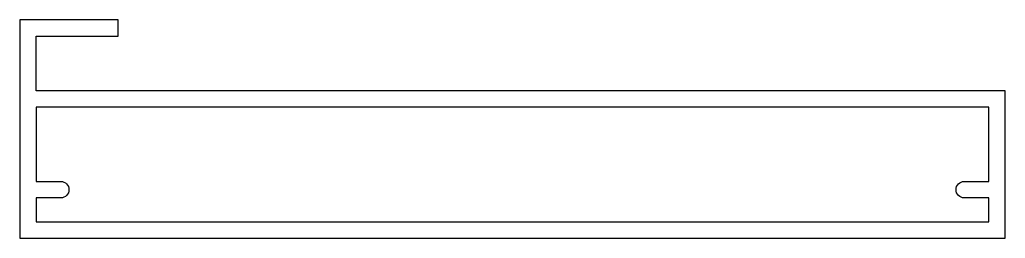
# Model space of a CAD drawing. Extents: x 921.2 to 1011.2, y -12.4 to 7.6.
import ezdxf

# ---------------------------------------------------------------- set-up
doc = ezdxf.new("R2010")
doc.units = 0
doc.header["$LTSCALE"] = 15
doc.layers.get('0').update_dxf_attribs({"linetype": 'CONTINUOUS'})

msp = doc.modelspace()

# ---------------------------------------------------------------- linework, layer by layer
at = {"ltscale": 0.05}
msp.add_lwpolyline([(930.181, 6.136), (930.181, 7.636), (921.181, 7.636), (921.181, -12.364), (1011.181, -12.364), (1011.181, 1.136), (922.681, 1.136), (922.681, 6.136)], close=True, dxfattribs=at)
msp.add_lwpolyline([(922.681, -8.664), (922.681, -10.864), (1009.681, -10.864), (1009.681, -8.664), (1007.431, -8.664, -0.414214), (1006.681, -7.914), (1006.681, -7.914, -0.414214), (1007.431, -7.164), (1009.681, -7.164), (1009.681, -0.364), (922.681, -0.364), (922.681, -7.164), (924.931, -7.164, -0.414214), (925.681, -7.914), (925.681, -7.914, -0.414214), (924.931, -8.664)], format="xyb", close=True, dxfattribs=at)

doc.saveas('drawing.dxf')
